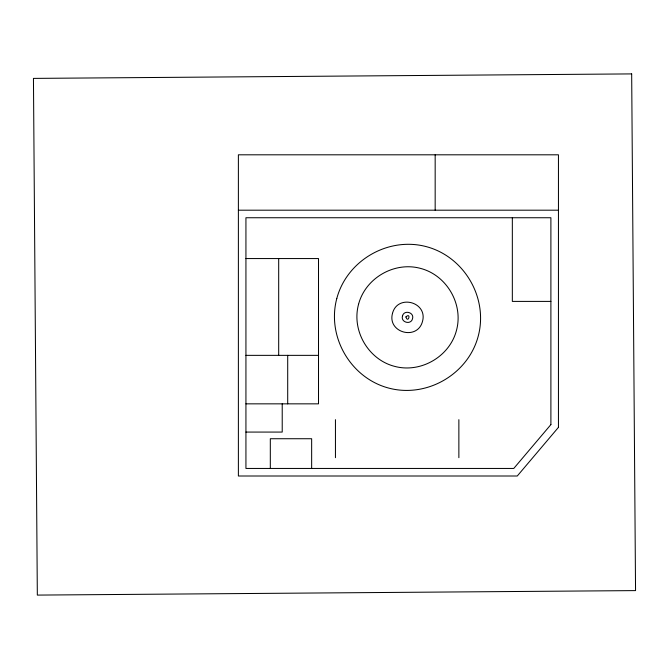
<?xml version="1.0" encoding="UTF-8"?>
<svg xmlns="http://www.w3.org/2000/svg" width="669" height="669" viewBox="0 0 669 669"><rect width="100%" height="100%" fill="white"/><g stroke="black" fill="none" stroke-linecap="round" stroke-linejoin="round"><path stroke-width="1" d="M238.381 210.191L558.448 210.191M245.933 258.56L318.511 258.56L318.511 403.842L245.933 403.842M550.896 301.401L512.337 301.401L512.337 217.743M245.933 355.356L318.511 355.356M245.933 432.074L282.218 432.074L282.218 403.842M458.867 419.672L458.867 457.68M435.168 154.807L435.168 210.191M335.445 419.672L335.445 457.68M311.654 468.451L311.654 438.73L270.318 438.73L270.318 468.451M287.703 355.356L287.703 403.842M278.689 258.56L278.689 355.356M336.816 298.424C326.572 336.482 350.481 377.893 388.564 388.045C426.63 398.298 468.041 374.389 478.193 336.298C488.445 298.24 464.537 256.829 426.446 246.677C388.388 236.425 346.977 260.333 336.816 298.424M358.567 304.244C351.384 330.394 368.151 359.445 394.392 366.303C420.542 373.486 449.593 356.711 456.45 330.478C463.634 304.328 446.859 275.277 420.617 268.42C394.467 261.236 365.416 278.011 358.567 304.244M392.502 313.343C387.083 332.769 417.489 340.914 422.507 321.379C427.926 301.953 397.528 293.808 392.502 313.343M402.47 316.011C400.497 322.416 411.05 325.243 412.539 318.712C414.521 312.306 403.959 309.479 402.47 316.011M405.899 316.93C408.165 324.164 411.477 311.796 405.899 316.93M550.896 424.598L513.767 468.451L245.933 468.451L245.933 217.743L550.896 217.743L550.896 424.598M558.448 427.366L517.271 476.002L238.381 476.002L238.381 154.807L558.448 154.807L558.448 427.366M631.67 73.908L33.45 78.398L37.33 595.092L635.55 590.602L631.67 73.908"/></g></svg>
